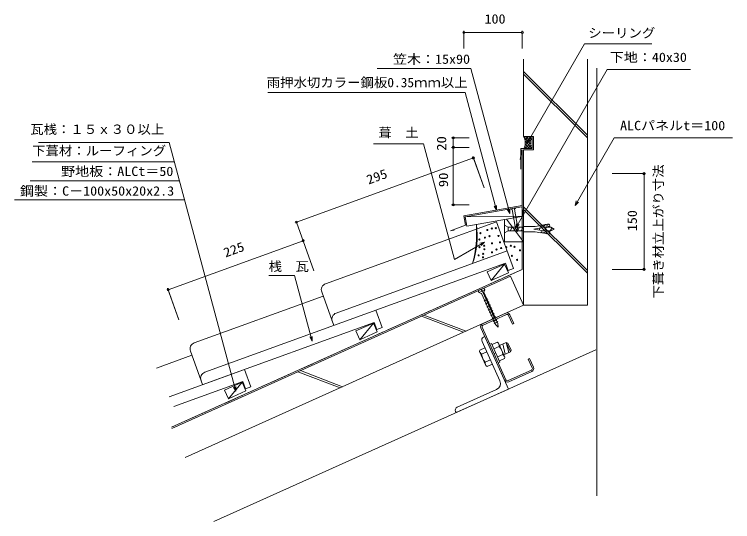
# Model space of a CAD drawing. Units: millimetres, scale not verified. Extents: x -513 to 612, y -391 to 404.
import ezdxf
from ezdxf.enums import TextEntityAlignment as Align

# ---------------------------------------------------------------- set-up
doc = ezdxf.new("R2010")
doc.units = ezdxf.units.MM
doc.header["$LTSCALE"] = 10
doc.linetypes.add('DASHED3', pattern=[4, 3, -1])
doc.layers.add('0-0_LAYER001', color=2, linetype='Continuous', lineweight=18)
doc.layers.add('0-1_LAYER003', color=7, linetype='Continuous', lineweight=18)
doc.styles.add('ＭＳ ゴシック', font='')
doc.styles.get('ＭＳ ゴシック').set_extended_font_data('MS Gothic')

msp = doc.modelspace()

# ---------------------------------------------------------------- linework, layer by layer
at = {"layer": '0-0_LAYER001'}
for p, q in [((191.16, 377.86), (191.16, 350.36)), ((191.16, 375.36), (282.72, 375.36)), ((282.72, 377.86), (282.72, 350.36)), ((290.59, 202.12), (380.49, 357.84)), ((380.49, 357.84), (479.87, 357.84)), ((384.72, -51.87), (384.72, 333.59)), ((399.72, 319.45), (399.72, -350.58)), ((384.72, 214.49), (284.72, 314.49)), ((384.72, 210.25), (284.72, 310.25)), ((193.1, 281.4), (-113.25, 281.4)), ((242.57, 96.79), (193.1, 281.4)), ((-270.53, 202.83), (-475.36, 202.83)), ((-166.15, -186.75), (-270.53, 202.83)), ((172.11, 210.32), (199.61, 210.32)), ((174.61, 195.32), (174.61, 210.32)), ((296.32, 200.19), (285.46, 211.06)), ((285.79, 210.26), (288.12, 212.59)), ((286.82, 206.87), (292.53, 212.59)), ((286.95, 198.18), (298.24, 209.47)), ((287.05, 193.87), (296.19, 203)), ((298.24, 193.87), (287.14, 204.96)), ((287.3, 202.95), (296.95, 212.59)), ((296.39, 204.54), (288.34, 212.59)), ((297.55, 207.8), (292.76, 212.59)), ((298.24, 211.52), (297.17, 212.59)), ((298.24, 209.47), (298.24, 212.59)), ((298.24, 193.87), (298.24, 209.47)), ((300.32, 191.79), (300.32, 212.59)), ((172.11, 195.32), (199.61, 195.32)), ((174.61, 105.32), (174.61, 195.32)), ((282.12, 191.79), (279.34, 176.44)), ((298.24, 193.87), (280.32, 193.87)), ((280.32, 161.39), (280.32, 193.87)), ((282.72, 103.39), (282.72, 191.79)), ((300.32, 191.79), (284.72, 191.79)), ((284.72, -51.87), (284.72, 191.79)), ((289.41, 193.87), (286.62, 196.66)), ((293.83, 193.87), (287.25, 200.44)), ((291.46, 193.87), (296.59, 198.99)), ((295.87, 193.87), (297.92, 195.91)), ((205.29, 181.15), (223.19, 131.8)), ((-262.71, 172.96), (-485.23, 172.96)), ((-71.17, 78.19), (206.14, 178.8)), ((476.02, 154.25), (423.52, 154.25)), ((473.52, 154.25), (473.52, 4.25)), ((-255.22, 142.98), (-488.32, 142.98)), ((-246.91, 113), (-502.81, 113)), ((172.11, 105.32), (199.61, 105.32)), ((191.16, 88.18), (282.72, 104.32)), ((193.48, 86.56), (282.11, 102.19)), ((384.72, 2.49), (284.72, 102.49)), ((263.9, 98.97), (272.67, 100.52)), ((266.73, 97.86), (263.9, 98.97)), ((266.73, 97.86), (271.42, 71.26)), ((270.38, 98.5), (272.67, 100.52)), ((270.38, 98.5), (275.07, 71.91)), ((384.72, -1.75), (284.72, 98.25)), ((191.16, 88.18), (193.77, 73.41)), ((193.48, 86.56), (196.09, 71.79)), ((196.09, 71.79), (284.72, 87.41)), ((254.72, 47.41), (254.72, 82.12)), ((284.72, 47.41), (258.22, 82.74)), ((-71.17, 78.19), (-43.61, 2.2)), ((170.19, 64.83), (193.77, 73.41)), ((254.72, 61.41), (254.72, 73.41)), ((260.72, 70.41), (254.72, 73.41)), ((260.72, 64.41), (260.72, 70.41)), ((284.72, 70.41), (260.72, 70.41)), ((263.6, 64.41), (267.07, 70.41)), ((269.33, 64.41), (272.79, 70.41)), ((271.42, 71.26), (274.86, 63.02)), ((274.86, 63.02), (275.07, 71.91)), ((275.05, 64.41), (278.51, 70.41)), ((280.77, 64.41), (284.24, 70.41)), ((284.72, 71.66), (302.92, 71.66)), ((284.72, 63.16), (284.72, 71.66)), ((300.69, 67.42), (325.97, 71.87)), ((312.01, 73.27), (302.92, 71.67)), ((309.05, 65.94), (310.94, 69.22)), ((312.31, 71.6), (312.01, 73.27)), ((312.31, 71.6), (313.98, 71.89)), ((316.34, 74.03), (313.69, 73.56)), ((313.98, 71.89), (313.69, 73.56)), ((316.64, 72.36), (316.34, 74.03)), ((316.64, 72.36), (318.31, 72.65)), ((317.43, 64.46), (320.87, 70.41)), ((327.72, 70.41), (317.7, 70.41)), ((320.68, 74.8), (318.02, 74.33)), ((318.31, 72.65), (318.02, 74.33)), ((320.97, 73.12), (320.68, 74.8)), ((320.97, 73.12), (322.65, 73.42)), ((323.83, 75.35), (322.35, 75.09)), ((322.65, 73.42), (322.35, 75.09)), ((325.57, 74.14), (325.97, 71.87)), ((326.64, 64.41), (329.49, 69.35)), ((332.72, 67.41), (327.72, 70.41)), ((170.19, 64.83), (176.1, 65.85)), ((254.72, 61.41), (260.72, 64.41)), ((284.72, 64.41), (260.72, 64.41)), ((284.72, 63.16), (302.92, 63.16)), ((300.69, 67.42), (325.79, 62.99)), ((311.84, 61.59), (302.92, 63.16)), ((312.13, 63.27), (311.84, 61.59)), ((312.13, 63.27), (313.81, 62.97)), ((313.81, 62.97), (313.51, 61.3)), ((316.17, 60.83), (313.51, 61.3)), ((316.47, 62.5), (316.17, 60.83)), ((316.47, 62.5), (318.14, 62.21)), ((327.72, 64.41), (317.71, 64.41)), ((318.14, 62.21), (317.84, 60.53)), ((320.5, 60.06), (317.84, 60.53)), ((320.8, 61.74), (320.5, 60.06)), ((320.8, 61.74), (322.47, 61.44)), ((322.47, 61.44), (322.18, 59.77)), ((323.65, 59.51), (322.18, 59.77)), ((325.39, 60.72), (325.79, 62.99)), ((327.72, 64.41), (332.72, 67.41)), ((-60.66, 49.2), (-272.17, -27.53)), ((223.65, 47.02), (176.79, 19.97)), ((254.72, 47.41), (284.72, 47.41)), ((255.14, 12.67), (227.78, 0.36)), ((255.14, 12.67), (233.94, -13.32)), ((261.29, -1.01), (255.14, 12.67)), ((227.78, 0.36), (233.94, -13.32)), ((476.02, 4.25), (423.52, 4.25)), ((264.2, -6.28), (-266.18, -244.95)), ((233.94, -13.32), (261.29, -1.01)), ((284.72, -51.87), (264.2, -6.28)), ((-273.02, -25.18), (-255.12, -74.54)), ((222.68, -24.96), (213.56, -29.06)), ((213.56, -29.06), (214.79, -31.8)), ((223.91, -27.69), (214.79, -31.8)), ((214.79, -31.8), (218.76, -33.3)), ((218.12, -27.01), (219.35, -29.75)), ((239.12, -72.39), (218.6, -26.8)), ((218.76, -33.3), (240.67, -82)), ((223.91, -27.69), (222.41, -31.66)), ((222.41, -31.66), (244.32, -80.36)), ((222.68, -24.96), (223.91, -27.69)), ((223.01, -45.76), (228.64, -42.07)), ((284.72, -51.87), (-245.66, -290.54)), ((225.06, -50.32), (230.69, -46.63)), ((227.11, -54.88), (232.74, -51.19)), ((229.16, -59.44), (234.79, -55.75)), ((284.72, -51.87), (384.72, -51.87)), ((194.66, -92.4), (128.54, -67.32)), ((256.88, -64.4), (220.4, -80.81)), ((221.35, -82.91), (257.82, -66.5)), ((231.22, -64), (236.84, -60.3)), ((233.27, -68.56), (238.9, -64.86)), ((263.49, -66.91), (269.65, -80.59)), ((190.79, -94.14), (124.68, -69.06)), ((235.32, -73.12), (240.95, -69.42)), ((237.37, -77.68), (243, -73.98)), ((238.91, -81.09), (244.54, -77.4)), ((261.39, -67.85), (267.55, -81.53)), ((49.44, -79.86), (22.09, -92.2)), ((49.44, -79.86), (28.26, -105.87)), ((55.6, -93.54), (49.44, -79.86)), ((254.83, -169.5), (217.89, -87.43)), ((256.93, -168.56), (219.99, -86.48)), ((244.8, -86.29), (240.67, -82)), ((244.8, -86.29), (244.32, -80.36)), ((267.55, -81.53), (269.65, -80.59)), ((22.09, -92.2), (28.26, -105.87)), ((28.26, -105.87), (55.6, -93.54)), ((222.23, -101.92), (224.05, -101.1)), ((260.98, -183.18), (224.05, -101.1)), ((219.72, -108.54), (247.62, -170.55)), ((231.89, -112.93), (234.63, -111.7)), ((247.76, -140.88), (234.63, -111.7)), ((243.65, -109.99), (235.51, -113.65)), ((245.39, -111.24), (243.65, -109.99)), ((255.24, -133.12), (245.39, -111.24)), ((247.03, -114.89), (257.7, -110.09)), ((257.7, -110.09), (260.35, -111.09)), ((257.7, -110.09), (264.27, -124.68)), ((257.7, -110.09), (261.69, -125.83)), ((260.35, -111.09), (265.27, -122.03)), ((397.77, -121.62), (-200.52, -390.86)), ((215.93, -124.5), (216.15, -122.36)), ((216.15, -122.36), (224.29, -118.7)), ((246.49, -116.3), (238.35, -119.97)), ((252.14, -112.59), (256.14, -128.33)), ((265.27, -122.03), (264.27, -124.68)), ((215.93, -124.5), (225.78, -146.38)), ((218.99, -128.68), (227.13, -125.02)), ((238.46, -127.52), (241.19, -126.29)), ((252.18, -128.94), (244.04, -132.6)), ((253.6, -129.48), (264.27, -124.68)), ((255.24, -133.12), (255.02, -135.26)), ((224.68, -141.32), (232.82, -137.65)), ((227.52, -147.63), (235.66, -143.97)), ((245.02, -142.11), (247.76, -140.88)), ((255.02, -135.26), (246.88, -138.92)), ((292.17, -136.24), (294.27, -135.3)), ((298.33, -149.92), (292.17, -136.24)), ((300.42, -148.98), (294.27, -135.3)), ((-2.66, -181.19), (-68.77, -156.11)), ((1.21, -179.45), (-64.9, -154.37)), ((225.78, -146.38), (227.52, -147.63)), ((260.5, -169.91), (296.97, -153.49)), ((297.92, -155.59), (261.44, -172.01)), ((-156.31, -172.48), (-183.67, -184.79)), ((-156.31, -172.48), (-177.51, -198.47)), ((-150.15, -186.16), (-156.31, -172.48)), ((-183.67, -184.79), (-177.51, -198.47)), ((-177.51, -198.47), (-150.15, -186.16)), ((180.6, -211.67), (242.61, -183.77))]:
    msp.add_line(p, q, dxfattribs=at)
at = {"layer": '0-0_LAYER001', "linetype": 'DASHED3'}
for q in [(282.72, 155.76), (-267, -243.12)]:
    msp.add_line((282.72, 4.25), q, dxfattribs=at)
at = {"layer": '0-0_LAYER001', "color": 4}
for p, q in [((-25.56, -18.22), (242.35, 78.98)), ((242.35, 78.98), (268.9, 5.82)), ((-8.91, -64.12), (259, 33.08)), ((-214.62, -156.84), (256.34, 14.03)), ((256.34, 14.03), (260.43, 2.75)), ((260.43, 2.75), (268.9, 5.82)), ((-31.55, -31.03), (-12.51, -83.51)), ((-231.27, -110.93), (-29.16, -37.61)), ((-25.75, -47.01), (-12.51, -83.51)), ((53.29, -59.64), (63.18, -86.9)), ((-237.26, -123.74), (-218.22, -176.23)), ((-237.26, -123.74), (-218.22, -176.23)), ((-290.43, -150.48), (-234.88, -130.32)), ((-142.53, -179.62), (-150.99, -182.68))]:
    msp.add_line(p, q, dxfattribs=at)
at = {"layer": '0-0_LAYER001'}
for points in [[(300.32, 212.59), (284.72, 212.59), (284.72, 333.59)], [(263.08, 91.85), (202.28, 318.75), (55.28, 318.75)], [(272.49, 69.23), (415.85, 317.53), (546.35, 317.53)], [(295.89, 207.42), (290.59, 202.12), (292.53, 209.36)], [(365.43, 104.3), (426.59, 210.24), (557.09, 210.24)], [(176.79, 19.97), (128.24, 201.16), (49.85, 201.16)], [(282.11, 102.19), (284.72, 87.41), (193.48, 86.56)], [(242.57, 104.29), (242.57, 96.79), (238.82, 103.29)], [(370.73, 109.6), (365.43, 104.3), (367.37, 111.54)], [(263.08, 99.35), (263.08, 91.85), (259.33, 98.35)], [(277.8, 74.53), (272.49, 69.23), (274.43, 76.47)], [(216.4, 45.08), (223.65, 47.02), (218.35, 41.71)], [(-46.56, -108.11), (-74.11, -5.32), (-114.61, -5.32)], [(-46.56, -100.61), (-46.56, -108.11), (-50.31, -101.61)], [(-166.15, -179.25), (-166.15, -186.75), (-169.9, -180.25)], [(178.09, -218.29), (178.91, -220.11), (260.98, -183.18)]]:
    msp.add_lwpolyline(points, dxfattribs=at)
at = {"layer": '0-0_LAYER001', "color": 4}
for points in [[(-208.82, -172.82), (50.63, -78.69), (54.72, -89.97), (63.18, -86.9)], [(-270.34, -195.13), (-152.42, -152.35), (-142.53, -179.62)], [(-263.34, -210.68), (-155.08, -171.4), (-150.99, -182.68)]]:
    msp.add_lwpolyline(points, dxfattribs=at)
at = {"layer": '0-0_LAYER001'}
for centre, radius in [((191.16, 375.36), 1.7), ((282.72, 375.36), 1.7), ((174.61, 210.32), 1.7), ((174.61, 195.32), 1.7), ((174.61, 195.32), 1.7), ((206.14, 178.8), 1.7), ((473.52, 154.25), 1.7), ((174.61, 105.32), 1.7), ((-71.17, 78.19), 1.7), ((235.14, 68.28), 0.9), ((241.27, 68.87), 0.9), ((217.08, 60.93), 0.9), ((227.89, 65.96), 0.9), ((231.45, 56.33), 0.9), ((245.6, 56.59), 0.9), ((-60.66, 49.2), 1.7), ((215.55, 51.02), 0.9), ((224.21, 54.01), 0.9), ((235.4, 45.07), 0.9), ((247.94, 46.64), 0.9), ((215.7, 39.03), 0.9), ((222.95, 41.34), 0.9), ((223.32, 35.82), 0.9), ((242.35, 35.34), 0.9), ((249.6, 37.66), 0.9), ((257.67, 39.03), 0.9), ((264.91, 41.34), 0.9), ((270.66, 39.58), 0.9), ((279.29, 34.1), 0.9), ((214.28, 26.27), 0.9), ((221.29, 23.13), 0.9), ((221.53, 28.58), 0.9), ((235.4, 30.96), 0.9), ((266.51, 25.61), 0.9), ((274.58, 19.21), 0.9), ((473.52, 4.25), 1.7), ((-272.17, -27.53), 1.7)]:
    msp.add_circle(centre, radius, dxfattribs=at)
for centre, radius, start, end in [((265.22, 202.19), 22.1, 337.88465, 28.07264), ((26.81, 61.92), 184.43, 344.74495, 3.87485), ((324.08, 73.87), 1.5, 10.45127, 99.63753), ((323.91, 60.99), 1.5, 259.83899, 350.14733), ((258.93, -68.96), 5, 24.22435, 114.24136), ((258.93, -68.96), 2.7, 24.24037, 114.23248), ((222.45, -85.37), 5, 114.22009, 204.23074), ((222.45, -85.37), 2.7, 114.23248, 204.2128), ((224.28, -106.48), 5, 114.22009, 204.23074), ((240.44, -115.22), 6.15, 349.86246, 23.86974), ((229.43, -131.58), 22.9, 6.61649, 41.832), ((222.2, -123.43), 6.15, 204.55376, 238.55602), ((241.78, -126.02), 22.94, 186.64732, 221.80409), ((248.97, -134.19), 6.16, 24.60092, 58.55557), ((230.73, -142.4), 6.15, 169.878, 203.89275), ((295.87, -151.03), 2.7, 294.22067, 24.24037), ((295.87, -151.03), 5, 294.21371, 24.24564), ((259.39, -167.45), 2.7, 204.2128, 294.22067), ((238.5, -174.65), 10, 294.23666, 24.22389), ((259.39, -167.45), 5, 204.20946, 294.235), ((182.65, -216.23), 5, 114.22009, 204.23074)]:
    msp.add_arc(centre, radius, start, end, dxfattribs=at)
at = {"layer": '0-0_LAYER001', "color": 4}
for centre in [(-22.15, -27.62), (-5.5, -73.52), (-227.86, -120.33), (-211.21, -166.24)]:
    msp.add_arc(centre, 10, 109.94091, 199.94091, dxfattribs=at)
at = {"layer": '0-1_LAYER003'}
for p, q in [((191.16, 377.06), (191.16, 350.36)), ((191.16, 375.36), (282.72, 375.36)), ((282.72, 377.06), (282.72, 350.36)), ((290.59, 202.12), (380.49, 357.84)), ((380.49, 357.84), (485.73, 357.84)), ((284.72, 212.59), (284.72, 333.59)), ((55.28, 318.75), (202.28, 318.75)), ((263.08, 91.85), (202.28, 318.75)), ((272.49, 69.23), (415.85, 317.53)), ((399.72, 319.45), (399.72, -350.58)), ((415.85, 317.53), (546.35, 317.53)), ((284.72, 314.49), (384.72, 214.49)), ((384.72, 210.25), (284.72, 310.25)), ((-116.18, 281.4), (193.1, 281.4)), ((-475.36, 202.83), (-270.53, 202.83)), ((172.91, 210.32), (199.61, 210.32)), ((174.61, 210.32), (174.61, 105.32)), ((365.43, 104.3), (426.59, 210.24)), ((426.59, 210.24), (612.34, 210.24)), ((49.85, 201.16), (128.24, 201.16)), ((172.91, 195.32), (199.61, 195.32)), ((282.72, 191.79), (280.32, 181.85)), ((282.72, 191.79), (282.72, 4.25)), ((205.56, 180.4), (223.19, 131.8)), ((-479.38, 172.96), (-262.71, 172.96)), ((473.52, 154.25), (473.52, 4.25)), ((-488.32, 142.98), (-255.22, 142.98)), ((-513.06, 113), (-246.91, 113)), ((172.91, 105.32), (199.61, 105.32)), ((242.33, 97.2), (238.82, 103.29)), ((242.57, 96.79), (242.57, 104.29)), ((284.72, 102.49), (384.72, 2.49)), ((263.9, 98.97), (266.73, 97.86)), ((284.72, 98.25), (384.72, -1.75)), ((284.72, 87.41), (193.48, 86.56)), ((258.22, 82.74), (284.72, 47.41)), ((260.72, 70.41), (254.72, 73.41)), ((260.72, 70.41), (284.72, 70.41)), ((284.72, 71.66), (302.92, 71.66)), ((302.92, 71.67), (312.01, 73.27)), ((260.72, 64.41), (254.72, 61.41)), ((284.72, 63.16), (302.92, 63.16)), ((-272.17, -27.53), (-60.66, 49.2)), ((223.65, 47.02), (218.35, 41.71)), ((255.14, 12.67), (233.94, -13.32)), ((282.72, 4.25), (-267, -243.12)), ((475.22, 4.25), (423.52, 4.25)), ((-272.75, -25.94), (-255.12, -74.54)), ((128.54, -67.32), (194.66, -92.4)), ((190.79, -94.14), (124.68, -69.06)), ((28.26, -105.87), (49.44, -79.86)), ((-200.52, -390.86), (397.77, -121.62)), ((-2.66, -181.19), (-68.77, -156.11)), ((-64.9, -154.37), (1.21, -179.45)), ((-177.51, -198.47), (-156.31, -172.48)), ((-166.15, -186.75), (-169.9, -180.25))]:
    msp.add_line(p, q, dxfattribs=at)
for points in [[(384.72, 333.59), (384.72, -51.87), (284.72, -51.87), (284.72, 191.79), (300.32, 191.79), (300.32, 212.59), (284.72, 212.59)], [(242.33, 97.2), (242.57, 96.79), (193.1, 281.4)], [(-270.53, 202.83), (-166.15, -186.75), (-166.15, -179.25)], [(298.24, 212.59), (298.24, 193.87), (280.32, 193.87), (280.32, 161.39)], [(292.53, 209.36), (290.59, 202.12), (295.89, 207.42)], [(128.24, 201.16), (176.79, 19.97), (223.65, 47.02), (216.4, 45.08)], [(-43.61, 2.2), (-71.17, 78.19), (206.14, 178.8)], [(423.52, 154.25), (473.52, 154.25), (475.22, 154.25)], [(176.1, 65.85), (170.19, 64.83), (193.77, 73.41), (191.16, 88.18), (282.72, 104.32)], [(367.37, 111.54), (365.43, 104.3), (370.73, 109.6)], [(259.42, 98.18), (263.08, 91.85), (263.08, 99.35)], [(271.78, 70.41), (271.42, 71.26), (266.73, 97.86)], [(271.78, 70.41), (274.86, 63.02), (275.07, 71.91), (270.38, 98.5), (272.67, 100.52)], [(254.72, 82.12), (254.72, 47.41), (284.72, 47.41)], [(260.72, 70.41), (260.72, 64.41), (284.72, 64.41)], [(274.33, 76.1), (272.49, 69.23), (277.8, 74.53)], [(312.01, 73.27), (312.31, 71.6), (313.98, 71.89), (313.69, 73.56), (316.34, 74.03), (316.64, 72.36), (318.31, 72.65), (318.02, 74.33), (320.68, 74.8), (320.97, 73.12), (322.65, 73.42), (322.35, 75.09), (323.83, 75.35), (325.56, 74.14), (325.97, 71.87), (300.69, 67.42), (325.79, 62.99), (325.39, 60.72)], [(325.39, 60.73), (323.65, 59.51), (322.18, 59.77), (322.47, 61.44), (320.8, 61.74), (320.5, 60.06), (317.84, 60.53), (318.14, 62.21), (316.47, 62.5), (316.17, 60.83), (313.51, 61.3), (313.81, 62.97), (312.13, 63.27), (311.84, 61.59), (302.92, 63.16), (311.84, 61.59)], [(-266.18, -244.95), (264.2, -6.28), (284.72, -51.87), (-245.66, -290.54)], [(-46.56, -108.11), (-74.11, -5.32), (-114.61, -5.32)], [(-46.56, -100.61), (-46.56, -108.11), (-50.31, -101.61)]]:
    msp.add_lwpolyline(points, dxfattribs=at)
for points in [[(282.11, 102.19), (193.48, 86.56), (196.09, 71.79), (284.72, 87.41)], [(227.78, 0.36), (233.94, -13.32), (261.29, -1.01), (255.14, 12.67)], [(22.09, -92.2), (49.44, -79.86), (55.6, -93.54), (28.26, -105.87)], [(-183.67, -184.79), (-156.31, -172.48), (-150.15, -186.16), (-177.51, -198.47)]]:
    msp.add_lwpolyline(points, close=True, dxfattribs=at)
for centre, radius, start, end in [((265.22, 202.19), 22.1, 337.88537, 28.07235), ((91.48, 55.48), 120.82, 339.61651, 9.0033)]:
    msp.add_arc(centre, radius, start, end, dxfattribs=at)

# ---------------------------------------------------------------- texts
at = {"layer": '0-0_LAYER001', "color": 7, "style": 'ＭＳ ゴシック'}
for s, width, p in [('100', 1.1, (223.58, 384.86)), ('シーリング', 1.05, (386.14, 362.89)), ('笠木：15x90', 1.1, (80.06, 321.89)), ('下地：40x30', 1.1, (419.83, 324.82)), ('雨押水切カラー鋼板0.35ｍｍ以上', 1.05, (-117.64, 285.28)), ('ALCパネルt＝100', 1.1, (435.94, 217.91)), ('瓦桟：１５ｘ３０以上', 1.05, (-488.16, 212.05)), ('葺\u3000土', 1.05, (57.28, 206.83)), ('下葺材：ルーフィング', 1.05, (-485.23, 178.37)), ('\u3000野地板：ALCt＝50', 1.1, (-461.8, 146.15)), ('\u3000鋼製：C－100x50x20x2.3\u3000\u3000', 1.1, (-526.24, 115.39)), ('桟\u3000瓦', 1.05, (-114.61, -2.82))]:
    msp.add_text(s, height=14.66, dxfattribs=dict(at, width=width)).set_placement(p, align=Align.BOTTOM_LEFT)
for s, rotation, width, p in [('20', 90, 1.15, (167.93, 190.08)), ('295', 19.941, 1.1, (43.45, 132.97)), ('下葺き材立上がり寸法', 90, 1.05, (507.7, -41.31)), ('90', 90, 1.15, (170.86, 132.97)), ('150', 90, 1.1, (466.69, 64.14)), ('225', 19.941, 1.1, (-180.62, 18.74))]:
    msp.add_text(s, height=14.66, rotation=rotation, dxfattribs=dict(at, width=width)).set_placement(p, align=Align.BOTTOM_LEFT)

doc.saveas('drawing.dxf')
